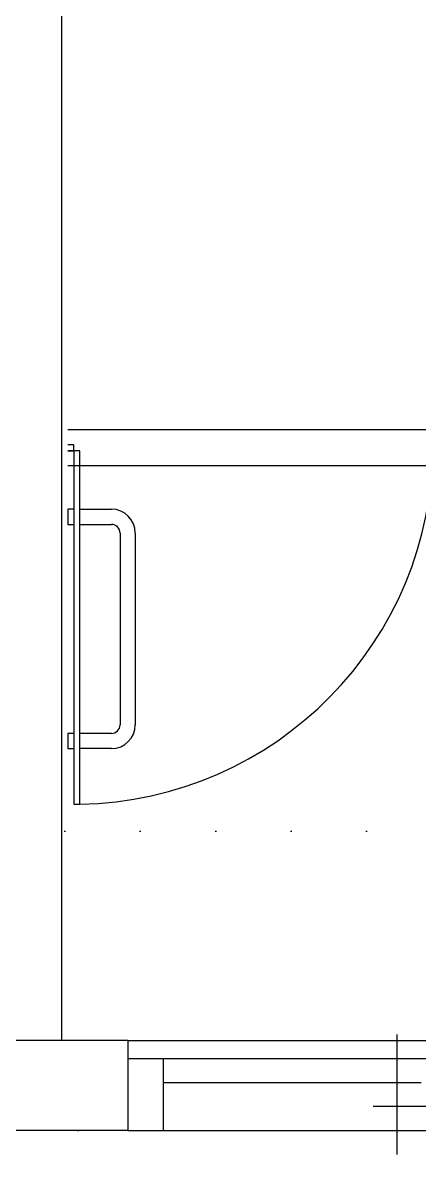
# Model space of a CAD drawing. Header units: millimetres. Extents: x 98197 to 106565, y 53890 to 60222.
# Drawn here: x 101070.6 to 101136.9, y 56351.6 to 56540.6 of the extents above; entities that cross this region are included whole.
import ezdxf

# ---------------------------------------------------------------- set-up
doc = ezdxf.new("R2010")
doc.units = ezdxf.units.MM
doc.header["$LTSCALE"] = 50
doc.header["$MEASUREMENT"] = 0
doc.linetypes.add('DOT', pattern=[0.25, 0, -0.25])
doc.layers.get('0').update_dxf_attribs({"color": 8, "linetype": 'CONTINUOUS'})
doc.layers.add('00', color=7, linetype='DOT')

# ---------------------------------------------------------------- blocks, each defined once
blk = doc.blocks.new('*U27', base_point=(551368.96, 44174.06))
for p, q in [((551368.96, 44185.56), (551368.96, 44165.56)), ((551323.96, 44166.56), (551323.96, 44181.56)), ((551413.96, 44181.56), (551323.96, 44181.56)), ((551329.96, 44181.56), (551329.96, 44169.56)), ((551407.96, 44181.56), (551407.96, 44169.56)), ((551413.96, 44166.56), (551413.96, 44181.56)), ((551329.96, 44177.56), (551372.96, 44177.56)), ((551407.96, 44173.56), (551364.96, 44173.56)), ((551413.96, 44169.56), (551323.96, 44169.56)), ((551413.96, 44166.56), (551323.96, 44166.56))]:
    blk.add_line(p, q)

msp = doc.modelspace()

# ---------------------------------------------------------------- linework, layer by layer
for p, q in [((101077.154, 56370.566), (101077.154, 56635.566)), ((101184.654, 56472.566), (101078.154, 56472.566)), ((101079.154, 56470.066), (101078.154, 56470.066)), ((101080.154, 56469.066), (101078.154, 56469.066)), ((101184.654, 56466.566), (101078.154, 56466.566)), ((101088.154, 56370.566), (100826.154, 56370.566)), ((101088.154, 56355.566), (101016.154, 56355.566))]:
    msp.add_line(p, q)
at = {"lineweight": -3}
msp.add_line((101079.154, 56470.066), (101078.154, 56470.066), dxfattribs=at)
at = {"lineweight": -3, "ltscale": 0.01}
for p, q in [((101079.154, 56469.066, 0), (101079.154, 56470.066)), ((101078.154, 56469.066, 0), (101079.154, 56469.066, 0)), ((101080.154, 56469.066, 0), (101079.154, 56469.066, 0)), ((101079.154, 56469.066, 0), (101079.154, 56410.066, 0)), ((101080.154, 56410.066, 0), (101080.154, 56469.066, 0)), ((101078.154, 56459.336, 0), (101078.154, 56456.796, 0)), ((101079.154, 56459.336, 0), (101078.154, 56459.336, 0)), ((101080.154, 56459.336, 0), (101085.424, 56459.336, 0)), ((101078.154, 56456.796, 0), (101079.154, 56456.796, 0)), ((101080.154, 56456.796, 0), (101085.424, 56456.796, 0)), ((101086.884, 56455.336, 0), (101086.884, 56423.333, 0)), ((101089.424, 56455.336, 0), (101089.424, 56423.331, 0)), ((101079.154, 56421.876, 0), (101078.154, 56421.876, 0)), ((101078.154, 56421.876, 0), (101078.154, 56419.336, 0)), ((101085.424, 56421.876, 0), (101080.154, 56421.876, 0)), ((101078.154, 56419.336, 0), (101079.154, 56419.336, 0)), ((101085.424, 56419.336, 0), (101080.154, 56419.336, 0)), ((101079.154, 56410.066, 0), (101080.154, 56410.066, 0))]:
    msp.add_line(p, q, dxfattribs=at)
msp.add_arc((101079.14, 56470.072, 0), 60.014, 270.96847, 359.99454)
for centre, radius, start, end in [((101085.424, 56455.336, 0), 4, 0.00008, 90.00008), ((101085.424, 56455.336, 0), 1.46, 0.00008, 90.00008), ((101085.424, 56423.336, 0), 4, 270.00008, 0.00008), ((101085.424, 56423.336, 0), 1.46, 270.00008, 0.00008)]:
    msp.add_arc(centre, radius, start, end, dxfattribs=at)
at = {"layer": '00'}
for p, q in [((100699.654, 56405.566), (101194.654, 56405.566)), ((101054.654, 56355.566), (101194.654, 56355.566))]:
    msp.add_line(p, q, dxfattribs=at)

# ---------------------------------------------------------------- block references
at = {"rotation": 180}
msp.add_blockref('*U27', (101133.154, 56363.066), dxfattribs=at)

doc.saveas('drawing.dxf')
